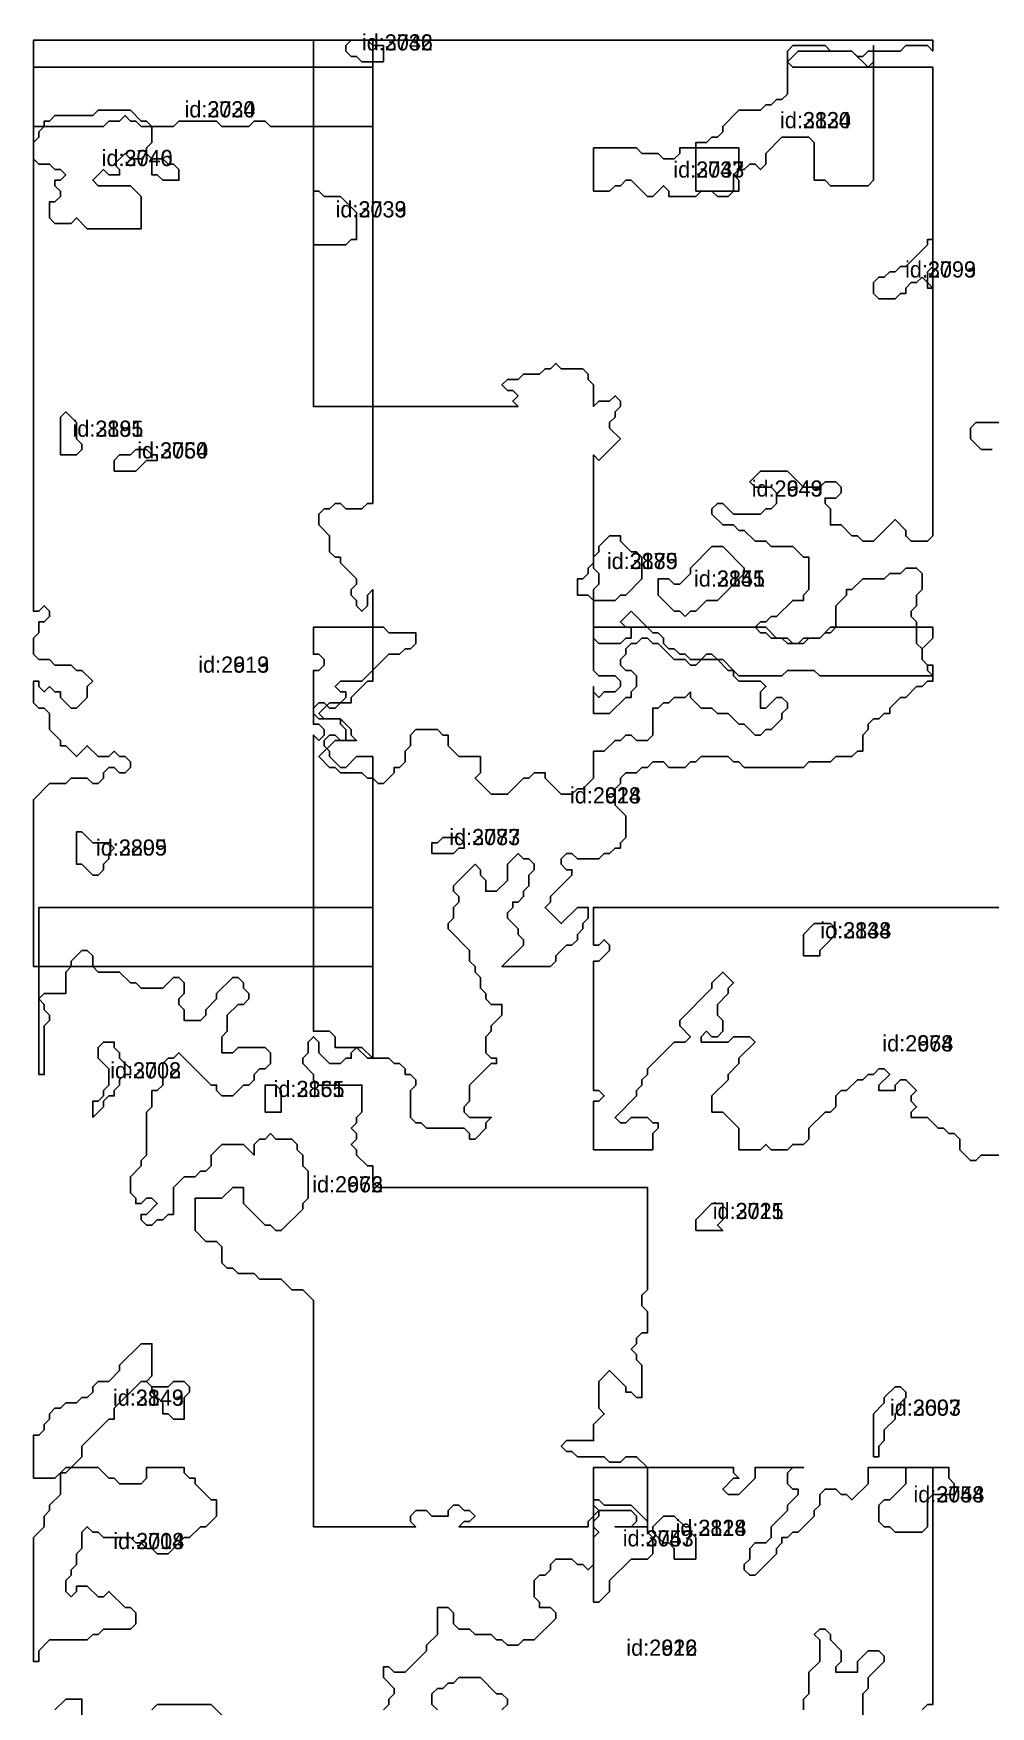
# Model space of a CAD drawing. Header units: metres. Extents: x 0 to 810, y 0 to 745.
# Drawn here: x 0 to 177.7, y 434.6 to 745.3 of the extents above; entities that cross this region are included whole.
import ezdxf

# ---------------------------------------------------------------- set-up
doc = ezdxf.new("R2010")
doc.units = ezdxf.units.M
doc.layers.add('forest', color=7, linetype='Continuous')
doc.layers.add('forestfragmentation', color=7, linetype='Continuous')

msp = doc.modelspace()

# ---------------------------------------------------------------- linework, layer by layer
at = {"layer": 'forest', "color": 181}
msp.add_lwpolyline([(0, 572), (0, 603), (3, 606), (6, 606), (7, 607), (10, 607), (11, 606), (12, 606), (13, 607), (13, 608), (14, 609), (15, 609), (16, 608), (17, 608), (18, 609), (18, 610), (17, 611), (16, 611), (15, 612), (14, 611), (12, 611), (10, 613), (8, 611), (6, 613), (5, 613), (5, 614), (3, 616), (3, 619), (2, 620), (1, 620), (0, 621), (0, 625), (1, 625), (1, 624), (2, 623), (3, 624), (4, 623), (5, 623), (5, 622), (7, 620), (8, 620), (10, 622), (10, 624), (11, 625), (9, 627), (8, 627), (7, 628), (4, 628), (3, 629), (1, 629), (0, 630), (0, 633), (1, 634), (1, 636), (2, 636), (3, 637), (3, 638), (2, 639), (1, 638), (0, 638), (0, 744), (63, 744), (63, 658), (62, 658), (61, 657), (58, 657), (57, 658), (56, 658), (55, 657), (54, 657), (53, 656), (53, 654), (55, 652), (55, 649), (56, 648), (57, 648), (57, 647), (60, 644), (60, 643), (59, 642), (59, 641), (60, 640), (60, 639), (61, 638), (62, 639), (62, 641), (63, 642), (63, 625), (62, 625), (59, 622), (59, 621), (57, 621), (56, 620), (55, 620), (54, 621), (53, 621), (52, 620), (52, 619), (53, 618), (57, 618), (59, 616), (59, 615), (60, 614), (57, 614), (56, 615), (55, 615), (54, 614), (54, 613), (55, 612), (55, 611), (57, 609), (58, 609), (60, 611), (63, 611), (63, 572), (0, 572)], dxfattribs=at)
msp.add_lwpolyline([(0, 572), (0, 603), (3, 606), (6, 606), (7, 607), (10, 607), (11, 606), (12, 606), (13, 607), (13, 608), (14, 609), (15, 609), (16, 608), (17, 608), (18, 609), (18, 610), (17, 611), (16, 611), (15, 612), (14, 611), (12, 611), (10, 613), (8, 611), (6, 613), (5, 613), (5, 614), (3, 616), (3, 619), (2, 620), (1, 620), (0, 621), (0, 625), (1, 625), (1, 624), (2, 623), (3, 624), (4, 623), (5, 623), (5, 622), (7, 620), (8, 620), (10, 622), (10, 624), (11, 625), (9, 627), (8, 627), (7, 628), (4, 628), (3, 629), (1, 629), (0, 630), (0, 633), (1, 634), (1, 636), (2, 636), (3, 637), (3, 638), (2, 639), (1, 638), (0, 638), (0, 744), (63, 744), (63, 658), (62, 658), (61, 657), (58, 657), (57, 658), (56, 658), (55, 657), (54, 657), (53, 656), (53, 654), (55, 652), (55, 649), (56, 648), (57, 648), (57, 647), (60, 644), (60, 643), (59, 642), (59, 641), (60, 640), (60, 639), (61, 638), (62, 639), (62, 641), (63, 642), (63, 625), (62, 625), (59, 622), (59, 621), (57, 621), (56, 620), (55, 620), (54, 621), (53, 621), (52, 620), (52, 619), (53, 618), (57, 618), (59, 616), (59, 615), (60, 614), (57, 614), (56, 615), (55, 615), (54, 614), (54, 613), (55, 612), (55, 611), (57, 609), (58, 609), (60, 611), (63, 611), (63, 572), (0, 572)], dxfattribs=at)
at = {"layer": 'forest', "color": 168}
msp.add_lwpolyline([(131, 626), (130, 627), (129, 627), (127, 629), (122, 629), (121, 630), (120, 630), (119, 631), (118, 631), (117, 632), (117, 633), (116, 634), (115, 634), (111, 638), (109, 636), (110, 635), (111, 635), (111, 633), (110, 633), (109, 632), (105, 632), (104, 633), (104, 642), (105, 643), (105, 645), (104, 646), (104, 667), (105, 666), (109, 670), (107, 672), (107, 673), (108, 674), (108, 675), (109, 676), (109, 677), (108, 678), (107, 677), (105, 677), (104, 676), (104, 680), (103, 681), (103, 682), (102, 683), (98, 683), (97, 684), (96, 683), (95, 683), (94, 682), (91, 682), (90, 681), (88, 681), (87, 680), (88, 679), (89, 679), (90, 678), (89, 677), (90, 676), (52, 676), (52, 744), (167, 744), (167, 742), (166, 743), (162, 743), (161, 742), (155, 742), (154, 741), (153, 741), (152, 742), (142, 742), (140, 740), (141, 739), (167, 739), (167, 702), (166, 701), (166, 699), (167, 698), (167, 652), (166, 651), (163, 651), (162, 652), (162, 653), (160, 655), (156, 651), (154, 651), (153, 652), (152, 652), (150, 654), (148, 654), (148, 657), (147, 658), (147, 659), (149, 659), (150, 660), (150, 661), (149, 662), (147, 662), (146, 661), (143, 661), (140, 664), (135, 664), (133, 662), (134, 661), (137, 661), (138, 660), (138, 658), (137, 657), (136, 657), (135, 656), (130, 656), (128, 658), (127, 658), (126, 657), (126, 656), (128, 654), (130, 654), (131, 653), (132, 653), (134, 651), (136, 651), (137, 650), (141, 650), (143, 648), (144, 648), (144, 642), (143, 641), (143, 640), (141, 640), (138, 637), (137, 637), (136, 636), (135, 636), (134, 635), (135, 634), (136, 634), (137, 633), (140, 633), (141, 632), (142, 632), (143, 633), (146, 633), (147, 634), (148, 634), (149, 635), (149, 639), (151, 641), (151, 642), (152, 642), (154, 644), (158, 644), (159, 645), (161, 645), (162, 646), (164, 646), (165, 645), (165, 642), (164, 641), (164, 639), (163, 638), (163, 637), (164, 636), (164, 632), (165, 631), (165, 629), (166, 628), (167, 628), (167, 626), (146, 626), (145, 627), (140, 627), (139, 626), (131, 626)], dxfattribs=at)
msp.add_lwpolyline([(131, 626), (130, 627), (129, 627), (127, 629), (122, 629), (121, 630), (120, 630), (119, 631), (118, 631), (117, 632), (117, 633), (116, 634), (115, 634), (111, 638), (109, 636), (110, 635), (111, 635), (111, 633), (110, 633), (109, 632), (105, 632), (104, 633), (104, 642), (105, 643), (105, 645), (104, 646), (104, 667), (105, 666), (109, 670), (107, 672), (107, 673), (108, 674), (108, 675), (109, 676), (109, 677), (108, 678), (107, 677), (105, 677), (104, 676), (104, 680), (103, 681), (103, 682), (102, 683), (98, 683), (97, 684), (96, 683), (95, 683), (94, 682), (91, 682), (90, 681), (88, 681), (87, 680), (88, 679), (89, 679), (90, 678), (89, 677), (90, 676), (52, 676), (52, 744), (167, 744), (167, 742), (166, 743), (162, 743), (161, 742), (155, 742), (154, 741), (153, 741), (152, 742), (142, 742), (140, 740), (141, 739), (167, 739), (167, 702), (166, 701), (166, 699), (167, 698), (167, 652), (166, 651), (163, 651), (162, 652), (162, 653), (160, 655), (156, 651), (154, 651), (153, 652), (152, 652), (150, 654), (148, 654), (148, 657), (147, 658), (147, 659), (149, 659), (150, 660), (150, 661), (149, 662), (147, 662), (146, 661), (143, 661), (140, 664), (135, 664), (133, 662), (134, 661), (137, 661), (138, 660), (138, 658), (137, 657), (136, 657), (135, 656), (130, 656), (128, 658), (127, 658), (126, 657), (126, 656), (128, 654), (130, 654), (131, 653), (132, 653), (134, 651), (136, 651), (137, 650), (141, 650), (143, 648), (144, 648), (144, 642), (143, 641), (143, 640), (141, 640), (138, 637), (137, 637), (136, 636), (135, 636), (134, 635), (135, 634), (136, 634), (137, 633), (140, 633), (141, 632), (142, 632), (143, 633), (146, 633), (147, 634), (148, 634), (149, 635), (149, 639), (151, 641), (151, 642), (152, 642), (154, 644), (158, 644), (159, 645), (161, 645), (162, 646), (164, 646), (165, 645), (165, 642), (164, 641), (164, 639), (163, 638), (163, 637), (164, 636), (164, 632), (165, 631), (165, 629), (166, 628), (167, 628), (167, 626), (146, 626), (145, 627), (140, 627), (139, 626), (131, 626)], dxfattribs=at)
at = {"layer": 'forest', "color": 47}
msp.add_lwpolyline([(0, 728), (0, 739), (63, 739), (63, 728), (44, 728), (43, 729), (41, 729), (40, 728), (35, 728), (34, 729), (27, 729), (26, 728), (20, 728), (19, 729), (18, 729), (17, 730), (16, 729), (14, 729), (13, 728), (0, 728)], dxfattribs=at)
msp.add_lwpolyline([(0, 728), (0, 739), (63, 739), (63, 728), (44, 728), (43, 729), (41, 729), (40, 728), (35, 728), (34, 729), (27, 729), (26, 728), (20, 728), (19, 729), (18, 729), (17, 730), (16, 729), (14, 729), (13, 728), (0, 728)], dxfattribs=at)
at = {"layer": 'forest', "color": 95}
msp.add_lwpolyline([(178, 668), (176, 668), (174, 670), (174, 672), (175, 673), (181, 673)], dxfattribs=at)
msp.add_lwpolyline([(178, 668), (176, 668), (174, 670), (174, 672), (175, 673), (181, 673)], dxfattribs=at)
at = {"layer": 'forest', "color": 140}
msp.add_lwpolyline([(81, 540), (81, 541), (80, 542), (73, 542), (72, 543), (71, 543), (70, 544), (70, 549), (71, 550), (71, 551), (70, 552), (69, 552), (69, 553), (68, 554), (67, 554), (66, 555), (63, 555), (61, 557), (56, 557), (56, 559), (55, 560), (52, 560), (52, 615), (53, 614), (54, 615), (54, 616), (53, 617), (52, 617), (52, 627), (53, 627), (54, 628), (54, 629), (53, 630), (52, 630), (52, 635), (65, 635), (66, 634), (71, 634), (71, 632), (70, 631), (69, 631), (68, 630), (66, 630), (61, 625), (57, 625), (56, 624), (57, 623), (58, 623), (58, 622), (57, 621), (55, 621), (53, 619), (54, 618), (57, 618), (57, 617), (58, 616), (58, 614), (56, 614), (53, 611), (55, 609), (56, 609), (57, 608), (61, 608), (62, 607), (63, 607), (64, 606), (65, 606), (67, 608), (67, 609), (68, 609), (69, 610), (69, 612), (70, 613), (70, 615), (71, 616), (75, 616), (76, 615), (77, 615), (77, 613), (79, 611), (83, 611), (83, 608), (82, 607), (85, 604), (88, 604), (91, 607), (92, 607), (93, 608), (95, 608), (95, 607), (98, 604), (100, 604), (101, 605), (102, 605), (104, 607), (104, 612), (106, 612), (108, 614), (109, 614), (110, 615), (111, 615), (112, 614), (114, 614), (115, 615), (115, 620), (116, 620), (117, 621), (118, 621), (119, 622), (121, 622), (122, 623), (122, 622), (124, 620), (126, 620), (127, 619), (129, 619), (131, 617), (132, 617), (134, 615), (135, 615), (136, 616), (137, 616), (139, 618), (139, 619), (140, 620), (140, 621), (139, 622), (138, 622), (136, 620), (135, 620), (135, 623), (136, 624), (135, 625), (131, 625), (130, 626), (130, 627), (128, 629), (127, 629), (126, 630), (125, 630), (123, 628), (122, 628), (121, 629), (119, 629), (116, 632), (115, 632), (114, 633), (113, 633), (112, 632), (111, 632), (110, 631), (110, 630), (109, 629), (109, 628), (110, 627), (111, 627), (112, 626), (112, 624), (111, 623), (111, 622), (110, 622), (107, 619), (104, 619), (104, 624), (104, 623), (105, 622), (106, 623), (108, 623), (109, 624), (109, 625), (108, 626), (105, 626), (104, 627), (104, 635), (136, 635), (138, 633), (139, 633), (140, 632), (143, 632), (144, 633), (146, 633), (148, 635), (167, 635), (167, 633), (165, 631), (165, 629), (166, 628), (166, 627), (167, 626), (167, 625), (166, 625), (165, 624), (164, 624), (162, 622), (161, 622), (159, 620), (159, 619), (158, 619), (157, 618), (156, 618), (155, 617), (155, 616), (154, 615), (154, 612), (153, 612), (152, 611), (149, 611), (148, 610), (144, 610), (143, 609), (132, 609), (131, 610), (130, 610), (129, 611), (124, 611), (123, 610), (122, 610), (121, 609), (118, 609), (117, 610), (115, 610), (114, 609), (113, 609), (112, 608), (110, 608), (109, 607), (109, 606), (108, 605), (108, 602), (110, 600), (110, 596), (109, 595), (109, 594), (108, 594), (107, 593), (106, 593), (105, 592), (101, 592), (100, 593), (99, 593), (98, 592), (98, 591), (99, 590), (100, 590), (100, 589), (96, 585), (96, 584), (95, 583), (98, 580), (101, 583), (103, 583), (103, 581), (102, 580), (102, 579), (101, 578), (101, 577), (100, 576), (99, 576), (97, 574), (97, 573), (96, 572), (87, 572), (91, 576), (91, 577), (90, 578), (90, 579), (88, 581), (88, 582), (89, 583), (89, 584), (90, 584), (91, 585), (91, 586), (92, 587), (92, 589), (93, 590), (93, 591), (92, 592), (91, 592), (90, 593), (88, 591), (88, 588), (86, 586), (84, 586), (84, 588), (83, 589), (83, 590), (82, 591), (78, 587), (78, 586), (79, 585), (79, 584), (78, 583), (78, 581), (77, 580), (77, 579), (81, 575), (81, 573), (82, 572), (82, 571), (83, 570), (83, 568), (84, 567), (84, 566), (85, 565), (87, 565), (87, 563), (85, 561), (85, 560), (84, 559), (84, 556), (85, 555), (86, 555), (86, 554), (85, 554), (81, 550), (81, 547), (80, 546), (80, 545), (81, 544), (85, 544), (84, 543), (84, 542), (82, 540), (81, 540)], dxfattribs=at)
msp.add_lwpolyline([(81, 540), (81, 541), (80, 542), (73, 542), (72, 543), (71, 543), (70, 544), (70, 549), (71, 550), (71, 551), (70, 552), (69, 552), (69, 553), (68, 554), (67, 554), (66, 555), (63, 555), (61, 557), (56, 557), (56, 559), (55, 560), (52, 560), (52, 615), (53, 614), (54, 615), (54, 616), (53, 617), (52, 617), (52, 627), (53, 627), (54, 628), (54, 629), (53, 630), (52, 630), (52, 635), (65, 635), (66, 634), (71, 634), (71, 632), (70, 631), (69, 631), (68, 630), (66, 630), (61, 625), (57, 625), (56, 624), (57, 623), (58, 623), (58, 622), (57, 621), (55, 621), (53, 619), (54, 618), (57, 618), (57, 617), (58, 616), (58, 614), (56, 614), (53, 611), (55, 609), (56, 609), (57, 608), (61, 608), (62, 607), (63, 607), (64, 606), (65, 606), (67, 608), (67, 609), (68, 609), (69, 610), (69, 612), (70, 613), (70, 615), (71, 616), (75, 616), (76, 615), (77, 615), (77, 613), (79, 611), (83, 611), (83, 608), (82, 607), (85, 604), (88, 604), (91, 607), (92, 607), (93, 608), (95, 608), (95, 607), (98, 604), (100, 604), (101, 605), (102, 605), (104, 607), (104, 612), (106, 612), (108, 614), (109, 614), (110, 615), (111, 615), (112, 614), (114, 614), (115, 615), (115, 620), (116, 620), (117, 621), (118, 621), (119, 622), (121, 622), (122, 623), (122, 622), (124, 620), (126, 620), (127, 619), (129, 619), (131, 617), (132, 617), (134, 615), (135, 615), (136, 616), (137, 616), (139, 618), (139, 619), (140, 620), (140, 621), (139, 622), (138, 622), (136, 620), (135, 620), (135, 623), (136, 624), (135, 625), (131, 625), (130, 626), (130, 627), (128, 629), (127, 629), (126, 630), (125, 630), (123, 628), (122, 628), (121, 629), (119, 629), (116, 632), (115, 632), (114, 633), (113, 633), (112, 632), (111, 632), (110, 631), (110, 630), (109, 629), (109, 628), (110, 627), (111, 627), (112, 626), (112, 624), (111, 623), (111, 622), (110, 622), (107, 619), (104, 619), (104, 624), (104, 623), (105, 622), (106, 623), (108, 623), (109, 624), (109, 625), (108, 626), (105, 626), (104, 627), (104, 635), (136, 635), (138, 633), (139, 633), (140, 632), (143, 632), (144, 633), (146, 633), (148, 635), (167, 635), (167, 633), (165, 631), (165, 629), (166, 628), (166, 627), (167, 626), (167, 625), (166, 625), (165, 624), (164, 624), (162, 622), (161, 622), (159, 620), (159, 619), (158, 619), (157, 618), (156, 618), (155, 617), (155, 616), (154, 615), (154, 612), (153, 612), (152, 611), (149, 611), (148, 610), (144, 610), (143, 609), (132, 609), (131, 610), (130, 610), (129, 611), (124, 611), (123, 610), (122, 610), (121, 609), (118, 609), (117, 610), (115, 610), (114, 609), (113, 609), (112, 608), (110, 608), (109, 607), (109, 606), (108, 605), (108, 602), (110, 600), (110, 596), (109, 595), (109, 594), (108, 594), (107, 593), (106, 593), (105, 592), (101, 592), (100, 593), (99, 593), (98, 592), (98, 591), (99, 590), (100, 590), (100, 589), (96, 585), (96, 584), (95, 583), (98, 580), (101, 583), (103, 583), (103, 581), (102, 580), (102, 579), (101, 578), (101, 577), (100, 576), (99, 576), (97, 574), (97, 573), (96, 572), (87, 572), (91, 576), (91, 577), (90, 578), (90, 579), (88, 581), (88, 582), (89, 583), (89, 584), (90, 584), (91, 585), (91, 586), (92, 587), (92, 589), (93, 590), (93, 591), (92, 592), (91, 592), (90, 593), (88, 591), (88, 588), (86, 586), (84, 586), (84, 588), (83, 589), (83, 590), (82, 591), (78, 587), (78, 586), (79, 585), (79, 584), (78, 583), (78, 581), (77, 580), (77, 579), (81, 575), (81, 573), (82, 572), (82, 571), (83, 570), (83, 568), (84, 567), (84, 566), (85, 565), (87, 565), (87, 563), (85, 561), (85, 560), (84, 559), (84, 556), (85, 555), (86, 555), (86, 554), (85, 554), (81, 550), (81, 547), (80, 546), (80, 545), (81, 544), (85, 544), (84, 543), (84, 542), (82, 540), (81, 540)], dxfattribs=at)
at = {"layer": 'forest', "color": 115}
msp.add_lwpolyline([(52, 468), (52, 510), (50, 512), (48, 512), (46, 514), (42, 514), (41, 515), (38, 515), (37, 516), (36, 516), (35, 517), (35, 520), (34, 521), (32, 521), (30, 523), (30, 529), (35, 529), (37, 531), (39, 531), (39, 528), (43, 524), (44, 524), (45, 523), (46, 523), (50, 527), (50, 528), (51, 529), (51, 534), (50, 535), (50, 537), (49, 538), (49, 539), (48, 540), (45, 540), (44, 541), (43, 540), (42, 540), (41, 539), (41, 537), (39, 539), (35, 539), (33, 537), (33, 535), (32, 534), (31, 534), (30, 533), (28, 533), (26, 531), (26, 526), (25, 526), (24, 525), (23, 525), (22, 524), (21, 524), (20, 525), (20, 526), (21, 526), (23, 528), (22, 529), (21, 529), (20, 528), (19, 528), (19, 529), (18, 530), (18, 533), (20, 535), (20, 536), (21, 537), (21, 545), (22, 546), (22, 549), (23, 549), (24, 550), (24, 554), (25, 555), (26, 555), (27, 556), (33, 550), (34, 550), (34, 549), (35, 548), (37, 548), (39, 550), (40, 550), (41, 551), (41, 552), (42, 553), (43, 553), (44, 554), (44, 556), (43, 557), (38, 557), (37, 556), (35, 556), (35, 559), (36, 560), (36, 563), (38, 565), (39, 565), (40, 566), (40, 567), (39, 568), (39, 569), (38, 570), (37, 570), (34, 567), (34, 566), (32, 564), (32, 563), (31, 562), (28, 562), (28, 564), (27, 565), (27, 566), (28, 567), (28, 569), (27, 570), (26, 570), (24, 568), (20, 568), (19, 569), (18, 569), (16, 571), (12, 571), (11, 572), (11, 574), (10, 575), (9, 575), (7, 573), (7, 572), (6, 571), (6, 567), (2, 567), (1, 566), (2, 565), (2, 564), (3, 563), (3, 562), (2, 561), (2, 552), (1, 552), (1, 583), (63, 583), (63, 555), (62, 555), (60, 557), (59, 556), (59, 555), (58, 555), (57, 554), (55, 554), (53, 556), (53, 558), (52, 559), (51, 558), (51, 556), (50, 555), (50, 554), (52, 552), (52, 551), (53, 550), (61, 550), (61, 545), (60, 544), (60, 543), (59, 542), (60, 541), (60, 540), (59, 539), (60, 538), (60, 537), (62, 535), (63, 535), (63, 532), (64, 531), (114, 531), (114, 512), (113, 511), (113, 509), (114, 508), (114, 504), (113, 504), (112, 503), (112, 502), (111, 501), (112, 500), (112, 499), (113, 498), (113, 492), (112, 492), (111, 493), (110, 493), (110, 494), (107, 497), (105, 495), (105, 490), (106, 489), (104, 487), (104, 484), (99, 484), (98, 483), (99, 482), (100, 482), (101, 481), (106, 481), (107, 480), (109, 480), (110, 481), (112, 481), (114, 479), (114, 468), (108, 468), (111, 468), (112, 469), (112, 470), (111, 471), (105, 471), (103, 469), (103, 468), (79, 468), (80, 469), (81, 469), (82, 470), (81, 471), (80, 471), (79, 472), (78, 472), (77, 471), (77, 470), (74, 470), (73, 471), (71, 471), (70, 470), (70, 469), (71, 468), (52, 468)], dxfattribs=at)
msp.add_lwpolyline([(52, 468), (52, 510), (50, 512), (48, 512), (46, 514), (42, 514), (41, 515), (38, 515), (37, 516), (36, 516), (35, 517), (35, 520), (34, 521), (32, 521), (30, 523), (30, 529), (35, 529), (37, 531), (39, 531), (39, 528), (43, 524), (44, 524), (45, 523), (46, 523), (50, 527), (50, 528), (51, 529), (51, 534), (50, 535), (50, 537), (49, 538), (49, 539), (48, 540), (45, 540), (44, 541), (43, 540), (42, 540), (41, 539), (41, 537), (39, 539), (35, 539), (33, 537), (33, 535), (32, 534), (31, 534), (30, 533), (28, 533), (26, 531), (26, 526), (25, 526), (24, 525), (23, 525), (22, 524), (21, 524), (20, 525), (20, 526), (21, 526), (23, 528), (22, 529), (21, 529), (20, 528), (19, 528), (19, 529), (18, 530), (18, 533), (20, 535), (20, 536), (21, 537), (21, 545), (22, 546), (22, 549), (23, 549), (24, 550), (24, 554), (25, 555), (26, 555), (27, 556), (33, 550), (34, 550), (34, 549), (35, 548), (37, 548), (39, 550), (40, 550), (41, 551), (41, 552), (42, 553), (43, 553), (44, 554), (44, 556), (43, 557), (38, 557), (37, 556), (35, 556), (35, 559), (36, 560), (36, 563), (38, 565), (39, 565), (40, 566), (40, 567), (39, 568), (39, 569), (38, 570), (37, 570), (34, 567), (34, 566), (32, 564), (32, 563), (31, 562), (28, 562), (28, 564), (27, 565), (27, 566), (28, 567), (28, 569), (27, 570), (26, 570), (24, 568), (20, 568), (19, 569), (18, 569), (16, 571), (12, 571), (11, 572), (11, 574), (10, 575), (9, 575), (7, 573), (7, 572), (6, 571), (6, 567), (2, 567), (1, 566), (2, 565), (2, 564), (3, 563), (3, 562), (2, 561), (2, 552), (1, 552), (1, 583), (63, 583), (63, 555), (62, 555), (60, 557), (59, 556), (59, 555), (58, 555), (57, 554), (55, 554), (53, 556), (53, 558), (52, 559), (51, 558), (51, 556), (50, 555), (50, 554), (52, 552), (52, 551), (53, 550), (61, 550), (61, 545), (60, 544), (60, 543), (59, 542), (60, 541), (60, 540), (59, 539), (60, 538), (60, 537), (62, 535), (63, 535), (63, 532), (64, 531), (114, 531), (114, 512), (113, 511), (113, 509), (114, 508), (114, 504), (113, 504), (112, 503), (112, 502), (111, 501), (112, 500), (112, 499), (113, 498), (113, 492), (112, 492), (111, 493), (110, 493), (110, 494), (107, 497), (105, 495), (105, 490), (106, 489), (104, 487), (104, 484), (99, 484), (98, 483), (99, 482), (100, 482), (101, 481), (106, 481), (107, 480), (109, 480), (110, 481), (112, 481), (114, 479), (114, 468), (108, 468), (111, 468), (112, 469), (112, 470), (111, 471), (105, 471), (103, 469), (103, 468), (79, 468), (80, 469), (81, 469), (82, 470), (81, 471), (80, 471), (79, 472), (78, 472), (77, 471), (77, 470), (74, 470), (73, 471), (71, 471), (70, 470), (70, 469), (71, 468), (52, 468)], dxfattribs=at)
at = {"layer": 'forest', "color": 149}
msp.add_lwpolyline([(183, 537), (176, 537), (175, 536), (174, 536), (172, 538), (172, 540), (171, 541), (170, 541), (169, 542), (168, 542), (166, 544), (163, 544), (163, 545), (164, 546), (163, 547), (163, 548), (164, 549), (162, 551), (161, 551), (160, 550), (160, 549), (157, 549), (157, 550), (159, 552), (158, 553), (157, 553), (156, 552), (155, 552), (154, 551), (153, 551), (151, 549), (150, 549), (149, 548), (149, 546), (148, 545), (147, 545), (144, 542), (144, 540), (143, 539), (141, 539), (140, 538), (137, 538), (136, 539), (135, 538), (131, 538), (131, 542), (128, 545), (126, 545), (126, 548), (129, 551), (129, 552), (131, 554), (131, 555), (134, 558), (133, 559), (130, 559), (129, 558), (124, 558), (124, 559), (125, 560), (126, 559), (127, 559), (128, 560), (128, 562), (127, 563), (127, 565), (129, 567), (129, 568), (130, 569), (128, 571), (126, 569), (126, 568), (120, 562), (120, 561), (122, 559), (121, 558), (119, 558), (114, 553), (114, 552), (113, 551), (113, 550), (112, 549), (112, 548), (108, 544), (109, 543), (110, 543), (111, 544), (114, 544), (115, 543), (116, 543), (116, 542), (115, 541), (115, 538), (104, 538), (104, 547), (105, 547), (106, 548), (105, 549), (104, 549), (104, 573), (105, 573), (107, 575), (107, 576), (106, 577), (105, 576), (104, 576), (104, 583), (180, 583)], dxfattribs=at)
msp.add_lwpolyline([(183, 537), (176, 537), (175, 536), (174, 536), (172, 538), (172, 540), (171, 541), (170, 541), (169, 542), (168, 542), (166, 544), (163, 544), (163, 545), (164, 546), (163, 547), (163, 548), (164, 549), (162, 551), (161, 551), (160, 550), (160, 549), (157, 549), (157, 550), (159, 552), (158, 553), (157, 553), (156, 552), (155, 552), (154, 551), (153, 551), (151, 549), (150, 549), (149, 548), (149, 546), (148, 545), (147, 545), (144, 542), (144, 540), (143, 539), (141, 539), (140, 538), (137, 538), (136, 539), (135, 538), (131, 538), (131, 542), (128, 545), (126, 545), (126, 548), (129, 551), (129, 552), (131, 554), (131, 555), (134, 558), (133, 559), (130, 559), (129, 558), (124, 558), (124, 559), (125, 560), (126, 559), (127, 559), (128, 560), (128, 562), (127, 563), (127, 565), (129, 567), (129, 568), (130, 569), (128, 571), (126, 569), (126, 568), (120, 562), (120, 561), (122, 559), (121, 558), (119, 558), (114, 553), (114, 552), (113, 551), (113, 550), (112, 549), (112, 548), (108, 544), (109, 543), (110, 543), (111, 544), (114, 544), (115, 543), (116, 543), (116, 542), (115, 541), (115, 538), (104, 538), (104, 547), (105, 547), (106, 548), (105, 549), (104, 549), (104, 573), (105, 573), (107, 575), (107, 576), (106, 577), (105, 576), (104, 576), (104, 583), (180, 583)], dxfattribs=at)
at = {"layer": 'forest', "color": 92}
msp.add_lwpolyline([(11, 544), (11, 547), (12, 547), (13, 548), (13, 549), (14, 550), (14, 553), (12, 555), (12, 557), (13, 558), (15, 558), (15, 557), (16, 556), (16, 555), (18, 553), (18, 552), (17, 552), (16, 551), (16, 550), (15, 549), (15, 548), (14, 548), (13, 547), (13, 546), (11, 544)], dxfattribs=at)
msp.add_lwpolyline([(11, 544), (11, 547), (12, 547), (13, 548), (13, 549), (14, 550), (14, 553), (12, 555), (12, 557), (13, 558), (15, 558), (15, 557), (16, 556), (16, 555), (18, 553), (18, 552), (17, 552), (16, 551), (16, 550), (15, 549), (15, 548), (14, 548), (13, 547), (13, 546), (11, 544)], dxfattribs=at)
at = {"layer": 'forest', "color": 58}
msp.add_lwpolyline([(123, 523), (123, 525), (126, 528), (128, 528), (128, 525), (127, 524), (128, 523), (123, 523)], dxfattribs=at)
msp.add_lwpolyline([(123, 523), (123, 525), (126, 528), (128, 528), (128, 525), (127, 524), (128, 523), (123, 523)], dxfattribs=at)
at = {"layer": 'forest', "color": 82}
msp.add_lwpolyline([(156, 481), (156, 489), (158, 491), (158, 492), (160, 494), (161, 494), (162, 493), (162, 492), (161, 491), (161, 490), (160, 489), (160, 488), (158, 486), (158, 484), (157, 483), (157, 481), (156, 481)], dxfattribs=at)
msp.add_lwpolyline([(156, 481), (156, 489), (158, 491), (158, 492), (160, 494), (161, 494), (162, 493), (162, 492), (161, 491), (161, 490), (160, 489), (160, 488), (158, 486), (158, 484), (157, 483), (157, 481), (156, 481)], dxfattribs=at)
at = {"layer": 'forest', "color": 83}
msp.add_lwpolyline([(0, 443), (0, 466), (2, 468), (2, 470), (3, 471), (3, 472), (5, 474), (5, 478), (6, 479), (12, 479), (14, 477), (15, 477), (16, 476), (20, 476), (21, 477), (21, 479), (28, 479), (28, 478), (29, 477), (30, 477), (30, 476), (33, 473), (34, 473), (34, 470), (32, 468), (31, 468), (29, 466), (28, 466), (25, 463), (23, 463), (22, 464), (21, 464), (20, 465), (19, 465), (18, 466), (13, 466), (12, 467), (11, 467), (10, 468), (9, 467), (9, 464), (8, 463), (8, 461), (7, 460), (7, 459), (6, 458), (6, 456), (7, 455), (8, 456), (8, 457), (10, 457), (12, 455), (13, 455), (14, 456), (17, 453), (18, 453), (19, 452), (19, 450), (18, 449), (13, 449), (12, 448), (11, 448), (10, 447), (3, 447), (1, 445), (1, 443), (0, 443)], dxfattribs=at)
msp.add_lwpolyline([(0, 443), (0, 466), (2, 468), (2, 470), (3, 471), (3, 472), (5, 474), (5, 478), (6, 479), (12, 479), (14, 477), (15, 477), (16, 476), (20, 476), (21, 477), (21, 479), (28, 479), (28, 478), (29, 477), (30, 477), (30, 476), (33, 473), (34, 473), (34, 470), (32, 468), (31, 468), (29, 466), (28, 466), (25, 463), (23, 463), (22, 464), (21, 464), (20, 465), (19, 465), (18, 466), (13, 466), (12, 467), (11, 467), (10, 468), (9, 467), (9, 464), (8, 463), (8, 461), (7, 460), (7, 459), (6, 458), (6, 456), (7, 455), (8, 456), (8, 457), (10, 457), (12, 455), (13, 455), (14, 456), (17, 453), (18, 453), (19, 452), (19, 450), (18, 449), (13, 449), (12, 448), (11, 448), (10, 447), (3, 447), (1, 445), (1, 443), (0, 443)], dxfattribs=at)
at = {"layer": 'forest', "color": 158}
for points in [[(65, 434), (66, 435), (66, 436), (67, 437), (67, 438), (65, 440), (65, 442), (66, 442), (67, 441), (69, 441), (73, 445), (73, 446), (75, 448), (75, 453), (77, 453), (78, 452), (78, 450), (79, 449), (81, 449), (82, 448), (85, 448), (86, 447), (87, 447), (88, 446), (90, 446), (91, 447), (93, 447), (97, 451), (97, 452), (96, 453), (94, 453), (94, 454), (93, 455), (93, 458), (94, 459), (95, 459), (96, 460), (96, 461), (97, 462), (100, 462), (101, 461), (102, 461), (103, 460), (104, 461), (104, 466), (105, 467), (104, 468), (104, 469), (105, 470), (105, 471), (104, 472), (104, 479), (130, 479), (130, 478), (131, 477), (130, 477), (128, 475), (129, 474), (131, 474), (134, 477), (134, 479), (143, 479), (141, 479), (140, 478), (140, 476), (141, 475), (142, 475), (142, 474), (140, 472), (140, 471), (137, 468), (137, 466), (136, 465), (134, 465), (133, 464), (133, 462), (132, 461), (132, 460), (133, 459), (134, 459), (138, 463), (138, 464), (139, 465), (139, 466), (140, 466), (141, 467), (142, 467), (145, 470), (145, 471), (146, 472), (146, 474), (147, 475), (149, 475), (150, 474), (151, 474), (152, 473), (155, 476), (155, 479), (167, 479), (167, 435), (166, 435), (165, 434)], [(65, 434), (66, 435), (66, 436), (67, 437), (67, 438), (65, 440), (65, 442), (66, 442), (67, 441), (69, 441), (73, 445), (73, 446), (75, 448), (75, 453), (77, 453), (78, 452), (78, 450), (79, 449), (81, 449), (82, 448), (85, 448), (86, 447), (87, 447), (88, 446), (90, 446), (91, 447), (93, 447), (97, 451), (97, 452), (96, 453), (94, 453), (94, 454), (93, 455), (93, 458), (94, 459), (95, 459), (96, 460), (96, 461), (97, 462), (100, 462), (101, 461), (102, 461), (103, 460), (104, 461), (104, 466), (105, 467), (104, 468), (104, 469), (105, 470), (105, 471), (104, 472), (104, 479), (130, 479), (130, 478), (131, 477), (130, 477), (128, 475), (129, 474), (131, 474), (134, 477), (134, 479), (143, 479), (141, 479), (140, 478), (140, 476), (141, 475), (142, 475), (142, 474), (140, 472), (140, 471), (137, 468), (137, 466), (136, 465), (134, 465), (133, 464), (133, 462), (132, 461), (132, 460), (133, 459), (134, 459), (138, 463), (138, 464), (139, 465), (139, 466), (140, 466), (141, 467), (142, 467), (145, 470), (145, 471), (146, 472), (146, 474), (147, 475), (149, 475), (150, 474), (151, 474), (152, 473), (155, 476), (155, 479), (167, 479), (167, 435), (166, 435), (165, 434)], [(154, 429), (154, 437), (155, 438), (155, 440), (158, 443), (158, 444), (157, 445), (155, 445), (153, 443), (153, 441), (149, 441), (149, 442), (150, 443), (150, 445), (148, 447), (148, 448), (147, 449), (146, 449), (145, 448), (146, 447), (146, 443), (144, 441), (144, 437), (143, 436), (143, 434)], [(154, 429), (154, 437), (155, 438), (155, 440), (158, 443), (158, 444), (157, 445), (155, 445), (153, 443), (153, 441), (149, 441), (149, 442), (150, 443), (150, 445), (148, 447), (148, 448), (147, 449), (146, 449), (145, 448), (146, 447), (146, 443), (144, 441), (144, 437), (143, 436), (143, 434)], [(87, 434), (88, 435), (88, 436), (87, 437), (86, 437), (83, 440), (79, 440), (78, 439), (77, 439), (76, 438), (75, 438), (74, 437), (74, 435), (75, 434)], [(87, 434), (88, 435), (88, 436), (87, 437), (86, 437), (83, 440), (79, 440), (78, 439), (77, 439), (76, 438), (75, 438), (74, 437), (74, 435), (75, 434)]]:
    msp.add_lwpolyline(points, dxfattribs=at)
at = {"layer": 'forest', "color": 101}
for points in [[(4, 434), (6, 436), (9, 436), (9, 433)], [(4, 434), (6, 436), (9, 436), (9, 433)], [(22, 434), (23, 435), (33, 435), (35, 433)], [(22, 434), (23, 435), (33, 435), (35, 433)]]:
    msp.add_lwpolyline(points, dxfattribs=at)
at = {"layer": 'forestfragmentation', "color": 47}
for points in [[(61, 740), (60, 741), (59, 741), (58, 742), (58, 743), (59, 744), (62, 744), (63, 743), (65, 743), (65, 740), (61, 740)], [(61, 740), (60, 741), (59, 741), (58, 742), (58, 743), (59, 744), (62, 744), (63, 743), (65, 743), (65, 740), (61, 740)], [(11, 589), (9, 591), (8, 591), (8, 597), (9, 597), (11, 595), (14, 595), (15, 594), (14, 593), (14, 592), (13, 591), (13, 590), (12, 589), (11, 589)], [(11, 589), (9, 591), (8, 591), (8, 597), (9, 597), (11, 595), (14, 595), (15, 594), (14, 593), (14, 592), (13, 591), (13, 590), (12, 589), (11, 589)]]:
    msp.add_lwpolyline(points, dxfattribs=at)
at = {"layer": 'forestfragmentation', "color": 85}
msp.add_lwpolyline([(123, 716), (123, 725), (125, 725), (126, 726), (127, 726), (128, 727), (128, 728), (131, 731), (135, 731), (136, 732), (137, 732), (138, 733), (139, 733), (140, 734), (140, 742), (141, 743), (147, 743), (148, 742), (152, 742), (155, 739), (156, 740), (156, 743), (156, 718), (155, 717), (148, 717), (147, 718), (145, 718), (145, 725), (144, 726), (139, 726), (136, 723), (136, 721), (135, 720), (134, 721), (133, 721), (132, 720), (131, 720), (130, 719), (130, 716), (123, 716)], dxfattribs=at)
msp.add_lwpolyline([(123, 716), (123, 725), (125, 725), (126, 726), (127, 726), (128, 727), (128, 728), (131, 731), (135, 731), (136, 732), (137, 732), (138, 733), (139, 733), (140, 734), (140, 742), (141, 743), (147, 743), (148, 742), (152, 742), (155, 739), (156, 740), (156, 743), (156, 718), (155, 717), (148, 717), (147, 718), (145, 718), (145, 725), (144, 726), (139, 726), (136, 723), (136, 721), (135, 720), (134, 721), (133, 721), (132, 720), (131, 720), (130, 719), (130, 716), (123, 716)], dxfattribs=at)
at = {"layer": 'forestfragmentation', "color": 59}
for points in [[(10, 709), (8, 711), (7, 710), (4, 710), (3, 711), (3, 714), (4, 714), (5, 715), (5, 716), (4, 717), (4, 718), (5, 718), (6, 719), (5, 720), (4, 720), (3, 721), (1, 721), (0, 722), (0, 725), (1, 726), (1, 727), (2, 728), (2, 729), (3, 729), (4, 730), (11, 730), (12, 731), (18, 731), (20, 729), (21, 729), (22, 728), (22, 725), (21, 724), (21, 723), (22, 722), (24, 722), (25, 721), (26, 721), (27, 720), (27, 718), (24, 718), (23, 719), (22, 719), (22, 722), (21, 723), (20, 722), (18, 722), (17, 723), (15, 721), (16, 720), (16, 719), (14, 719), (13, 720), (11, 718), (12, 717), (18, 717), (20, 715), (20, 709), (10, 709)], [(10, 709), (8, 711), (7, 710), (4, 710), (3, 711), (3, 714), (4, 714), (5, 715), (5, 716), (4, 717), (4, 718), (5, 718), (6, 719), (5, 720), (4, 720), (3, 721), (1, 721), (0, 722), (0, 725), (1, 726), (1, 727), (2, 728), (2, 729), (3, 729), (4, 730), (11, 730), (12, 731), (18, 731), (20, 729), (21, 729), (22, 728), (22, 725), (21, 724), (21, 723), (22, 722), (24, 722), (25, 721), (26, 721), (27, 720), (27, 718), (24, 718), (23, 719), (22, 719), (22, 722), (21, 723), (20, 722), (18, 722), (17, 723), (15, 721), (16, 720), (16, 719), (14, 719), (13, 720), (11, 718), (12, 717), (18, 717), (20, 715), (20, 709), (10, 709)], [(104, 454), (104, 473), (105, 473), (106, 472), (111, 472), (114, 469), (114, 467), (115, 466), (115, 463), (114, 462), (111, 462), (107, 458), (107, 456), (105, 454), (104, 454)], [(104, 454), (104, 473), (105, 473), (106, 472), (111, 472), (114, 469), (114, 467), (115, 466), (115, 463), (114, 462), (111, 462), (107, 458), (107, 456), (105, 454), (104, 454)]]:
    msp.add_lwpolyline(points, dxfattribs=at)
at = {"layer": 'forestfragmentation', "color": 61}
msp.add_lwpolyline([(114, 715), (111, 718), (110, 718), (109, 717), (108, 717), (107, 716), (104, 716), (104, 724), (112, 724), (113, 723), (116, 723), (117, 722), (119, 722), (120, 723), (120, 724), (131, 724), (131, 720), (130, 719), (131, 718), (131, 716), (130, 716), (129, 715), (127, 715), (126, 716), (124, 716), (123, 715), (118, 715), (118, 716), (117, 717), (115, 715), (114, 715)], dxfattribs=at)
msp.add_lwpolyline([(114, 715), (111, 718), (110, 718), (109, 717), (108, 717), (107, 716), (104, 716), (104, 724), (112, 724), (113, 723), (116, 723), (117, 722), (119, 722), (120, 723), (120, 724), (131, 724), (131, 720), (130, 719), (131, 718), (131, 716), (130, 716), (129, 715), (127, 715), (126, 716), (124, 716), (123, 715), (118, 715), (118, 716), (117, 717), (115, 715), (114, 715)], dxfattribs=at)
at = {"layer": 'forestfragmentation', "color": 107}
msp.add_lwpolyline([(52, 706), (52, 716), (53, 716), (54, 715), (57, 715), (60, 712), (60, 707), (59, 707), (58, 706), (52, 706)], dxfattribs=at)
msp.add_lwpolyline([(52, 706), (52, 716), (53, 716), (54, 715), (57, 715), (60, 712), (60, 707), (59, 707), (58, 706), (52, 706)], dxfattribs=at)
at = {"layer": 'forestfragmentation', "color": 48}
msp.add_lwpolyline([(157, 696), (156, 697), (156, 699), (157, 700), (158, 700), (159, 701), (160, 701), (161, 702), (162, 702), (166, 706), (166, 707), (167, 707), (167, 698), (166, 698), (166, 699), (165, 700), (164, 699), (163, 699), (162, 698), (162, 697), (161, 697), (160, 696), (157, 696)], dxfattribs=at)
msp.add_lwpolyline([(157, 696), (156, 697), (156, 699), (157, 700), (158, 700), (159, 701), (160, 701), (161, 702), (162, 702), (166, 706), (166, 707), (167, 707), (167, 698), (166, 698), (166, 699), (165, 700), (164, 699), (163, 699), (162, 698), (162, 697), (161, 697), (160, 696), (157, 696)], dxfattribs=at)
at = {"layer": 'forestfragmentation', "color": 55}
msp.add_lwpolyline([(5, 667), (5, 674), (6, 675), (8, 673), (8, 670), (9, 669), (9, 668), (8, 667), (5, 667)], dxfattribs=at)
msp.add_lwpolyline([(5, 667), (5, 674), (6, 675), (8, 673), (8, 670), (9, 669), (9, 668), (8, 667), (5, 667)], dxfattribs=at)
at = {"layer": 'forestfragmentation', "color": 84}
msp.add_lwpolyline([(15, 664), (15, 666), (16, 667), (18, 667), (19, 668), (21, 668), (22, 667), (23, 667), (23, 666), (21, 666), (19, 664), (15, 664)], dxfattribs=at)
msp.add_lwpolyline([(15, 664), (15, 666), (16, 667), (18, 667), (19, 668), (21, 668), (22, 667), (23, 667), (23, 666), (21, 666), (19, 664), (15, 664)], dxfattribs=at)
at = {"layer": 'forestfragmentation', "color": 53}
for points in [[(104, 640), (103, 641), (101, 641), (101, 644), (102, 644), (103, 645), (103, 646), (104, 647), (104, 648), (105, 649), (105, 650), (107, 652), (109, 652), (109, 651), (111, 649), (112, 649), (113, 648), (113, 644), (110, 641), (109, 641), (108, 640), (104, 640)], [(104, 640), (103, 641), (101, 641), (101, 644), (102, 644), (103, 645), (103, 646), (104, 647), (104, 648), (105, 649), (105, 650), (107, 652), (109, 652), (109, 651), (111, 649), (112, 649), (113, 648), (113, 644), (110, 641), (109, 641), (108, 640), (104, 640)], [(74, 593), (74, 595), (75, 595), (76, 596), (79, 596), (80, 595), (80, 594), (79, 594), (78, 593), (74, 593)], [(74, 593), (74, 595), (75, 595), (76, 596), (79, 596), (80, 595), (80, 594), (79, 594), (78, 593), (74, 593)]]:
    msp.add_lwpolyline(points, dxfattribs=at)
at = {"layer": 'forestfragmentation', "color": 64}
for points in [[(121, 637), (120, 638), (119, 638), (116, 641), (116, 644), (118, 644), (119, 643), (120, 643), (122, 645), (122, 646), (126, 650), (128, 650), (132, 646), (132, 645), (127, 640), (125, 640), (123, 638), (122, 638), (121, 637)], [(121, 637), (120, 638), (119, 638), (116, 641), (116, 644), (118, 644), (119, 643), (120, 643), (122, 645), (122, 646), (126, 650), (128, 650), (132, 646), (132, 645), (127, 640), (125, 640), (123, 638), (122, 638), (121, 637)], [(43, 545), (43, 550), (45, 550), (46, 549), (46, 545), (43, 545)], [(43, 545), (43, 550), (45, 550), (46, 549), (46, 545), (43, 545)]]:
    msp.add_lwpolyline(points, dxfattribs=at)
at = {"layer": 'forestfragmentation', "color": 54}
msp.add_lwpolyline([(143, 574), (143, 578), (145, 580), (148, 580), (149, 579), (149, 578), (146, 575), (146, 574), (143, 574)], dxfattribs=at)
msp.add_lwpolyline([(143, 574), (143, 578), (145, 580), (148, 580), (149, 579), (149, 578), (146, 575), (146, 574), (143, 574)], dxfattribs=at)
at = {"layer": 'forestfragmentation', "color": 57}
msp.add_lwpolyline([(0, 477), (0, 485), (1, 485), (2, 486), (2, 487), (3, 488), (3, 489), (4, 490), (5, 490), (6, 491), (8, 491), (9, 492), (10, 492), (11, 493), (11, 494), (12, 495), (14, 495), (16, 497), (16, 498), (20, 502), (22, 502), (22, 496), (21, 495), (22, 494), (25, 494), (26, 495), (28, 495), (29, 494), (29, 493), (28, 492), (28, 488), (26, 488), (25, 489), (24, 489), (24, 491), (22, 493), (22, 494), (21, 495), (20, 495), (15, 490), (15, 488), (14, 488), (9, 483), (9, 481), (6, 478), (5, 478), (4, 477), (0, 477)], dxfattribs=at)
msp.add_lwpolyline([(0, 477), (0, 485), (1, 485), (2, 486), (2, 487), (3, 488), (3, 489), (4, 490), (5, 490), (6, 491), (8, 491), (9, 492), (10, 492), (11, 493), (11, 494), (12, 495), (14, 495), (16, 497), (16, 498), (20, 502), (22, 502), (22, 496), (21, 495), (22, 494), (25, 494), (26, 495), (28, 495), (29, 494), (29, 493), (28, 492), (28, 488), (26, 488), (25, 489), (24, 489), (24, 491), (22, 493), (22, 494), (21, 495), (20, 495), (15, 490), (15, 488), (14, 488), (9, 483), (9, 481), (6, 478), (5, 478), (4, 477), (0, 477)], dxfattribs=at)
at = {"layer": 'forestfragmentation', "color": 95}
msp.add_lwpolyline([(160, 467), (159, 468), (158, 468), (157, 469), (157, 472), (158, 473), (159, 473), (162, 476), (162, 479), (170, 479), (170, 477), (171, 476), (171, 474), (167, 474), (166, 473), (166, 468), (165, 467), (160, 467)], dxfattribs=at)
msp.add_lwpolyline([(160, 467), (159, 468), (158, 468), (157, 469), (157, 472), (158, 473), (159, 473), (162, 476), (162, 479), (170, 479), (170, 477), (171, 476), (171, 474), (167, 474), (166, 473), (166, 468), (165, 467), (160, 467)], dxfattribs=at)
at = {"layer": 'forestfragmentation', "color": 88}
msp.add_lwpolyline([(119, 462), (119, 464), (118, 465), (117, 465), (115, 467), (115, 468), (117, 470), (119, 470), (121, 468), (122, 468), (122, 467), (123, 466), (123, 462), (119, 462)], dxfattribs=at)
msp.add_lwpolyline([(119, 462), (119, 464), (118, 465), (117, 465), (115, 467), (115, 468), (117, 470), (119, 470), (121, 468), (122, 468), (122, 467), (123, 466), (123, 462), (119, 462)], dxfattribs=at)

# ---------------------------------------------------------------- texts
at = {"layer": 'forest', "color": 47}
for s in ['id:2724', 'id:3030']:
    msp.add_text(s, height=3, dxfattribs=at).set_placement((28.05, 729.68))
at = {"layer": 'forest', "color": 168}
for s in ['id:2643', 'id:2949']:
    msp.add_text(s, height=3, dxfattribs=at).set_placement((133.38, 659.27))
at = {"layer": 'forest', "color": 181}
for s in ['id:2613', 'id:2919']:
    msp.add_text(s, height=3, dxfattribs=at).set_placement((30.61, 626.58))
at = {"layer": 'forest', "color": 140}
for s in ['id:2618', 'id:2924']:
    msp.add_text(s, height=3, dxfattribs=at).set_placement((99.64, 602.3))
at = {"layer": 'forest', "color": 149}
for s in ['id:2668', 'id:2974']:
    msp.add_text(s, height=3, dxfattribs=at).set_placement((157.64, 556.27))
at = {"layer": 'forest', "color": 92}
for s in ['id:2702', 'id:3008']:
    msp.add_text(s, height=3, dxfattribs=at).set_placement((14.25, 551.25))
at = {"layer": 'forest', "color": 115}
for s in ['id:2666', 'id:2972']:
    msp.add_text(s, height=3, dxfattribs=at).set_placement((51.76, 530.09))
at = {"layer": 'forest', "color": 58}
for s in ['id:2715', 'id:3021']:
    msp.add_text(s, height=3, dxfattribs=at).set_placement((126.14, 525.14))
at = {"layer": 'forest', "color": 82}
for s in ['id:2697', 'id:3003']:
    msp.add_text(s, height=3, dxfattribs=at).set_placement((159.06, 488.62))
at = {"layer": 'forest', "color": 83}
for s in ['id:2708', 'id:3014']:
    msp.add_text(s, height=3, dxfattribs=at).set_placement((14.83, 463.85))
at = {"layer": 'forest', "color": 158}
for s in ['id:2616', 'id:2922']:
    msp.add_text(s, height=3, dxfattribs=at).set_placement((110.1, 444.06))
at = {"layer": 'forestfragmentation', "color": 47}
for s, p in [('id:2736', (61, 742.1)), ('id:3042', (61, 742.1)), ('id:2899', (11.62, 592.62)), ('id:3205', (11.62, 592.62))]:
    msp.add_text(s, height=3, dxfattribs=at).set_placement(p)
at = {"layer": 'forestfragmentation', "color": 85}
for s in ['id:2824', 'id:3130']:
    msp.add_text(s, height=3, dxfattribs=at).set_placement((138.64, 727.67))
at = {"layer": 'forestfragmentation', "color": 59}
for s, p in [('id:2740', (12.67, 720.64)), ('id:3046', (12.67, 720.64)), ('id:2747', (109.43, 464.36)), ('id:3053', (109.43, 464.36))]:
    msp.add_text(s, height=3, dxfattribs=at).set_placement(p)
at = {"layer": 'forestfragmentation', "color": 61}
for s in ['id:2737', 'id:3043']:
    msp.add_text(s, height=3, dxfattribs=at).set_placement((118.83, 718.5))
at = {"layer": 'forestfragmentation', "color": 107}
for s in ['id:2733', 'id:3039']:
    msp.add_text(s, height=3, dxfattribs=at).set_placement((56.11, 711.11))
at = {"layer": 'forestfragmentation', "color": 48}
for s in ['id:2793', 'id:3099']:
    msp.add_text(s, height=3, dxfattribs=at).set_placement((161.86, 699.95))
at = {"layer": 'forestfragmentation', "color": 55}
for s in ['id:2885', 'id:3191']:
    msp.add_text(s, height=3, dxfattribs=at).set_placement((7.25, 670.38))
at = {"layer": 'forestfragmentation', "color": 84}
for s in ['id:2754', 'id:3060']:
    msp.add_text(s, height=3, dxfattribs=at).set_placement((19.27, 666.36))
at = {"layer": 'forestfragmentation', "color": 53}
for s, p in [('id:2879', (106.48, 645.81)), ('id:3185', (106.48, 645.81)), ('id:2777', (77.22, 594.56)), ('id:3083', (77.22, 594.56))]:
    msp.add_text(s, height=3, dxfattribs=at).set_placement(p)
at = {"layer": 'forestfragmentation', "color": 64}
for s, p in [('id:2845', (122.67, 642.56)), ('id:3151', (122.67, 642.56)), ('id:2855', (44.6, 547.8)), ('id:3161', (44.6, 547.8))]:
    msp.add_text(s, height=3, dxfattribs=at).set_placement(p)
at = {"layer": 'forestfragmentation', "color": 54}
for s in ['id:2838', 'id:3144']:
    msp.add_text(s, height=3, dxfattribs=at).set_placement((146.12, 577.25))
at = {"layer": 'forestfragmentation', "color": 57}
for s in ['id:2843', 'id:3149']:
    msp.add_text(s, height=3, dxfattribs=at).set_placement((14.77, 490.47))
at = {"layer": 'forestfragmentation', "color": 95}
for s in ['id:2748', 'id:3054']:
    msp.add_text(s, height=3, dxfattribs=at).set_placement((163.41, 472.53))
at = {"layer": 'forestfragmentation', "color": 88}
for s in ['id:2818', 'id:3124']:
    msp.add_text(s, height=3, dxfattribs=at).set_placement((119.23, 466.31))

doc.saveas('drawing.dxf')
